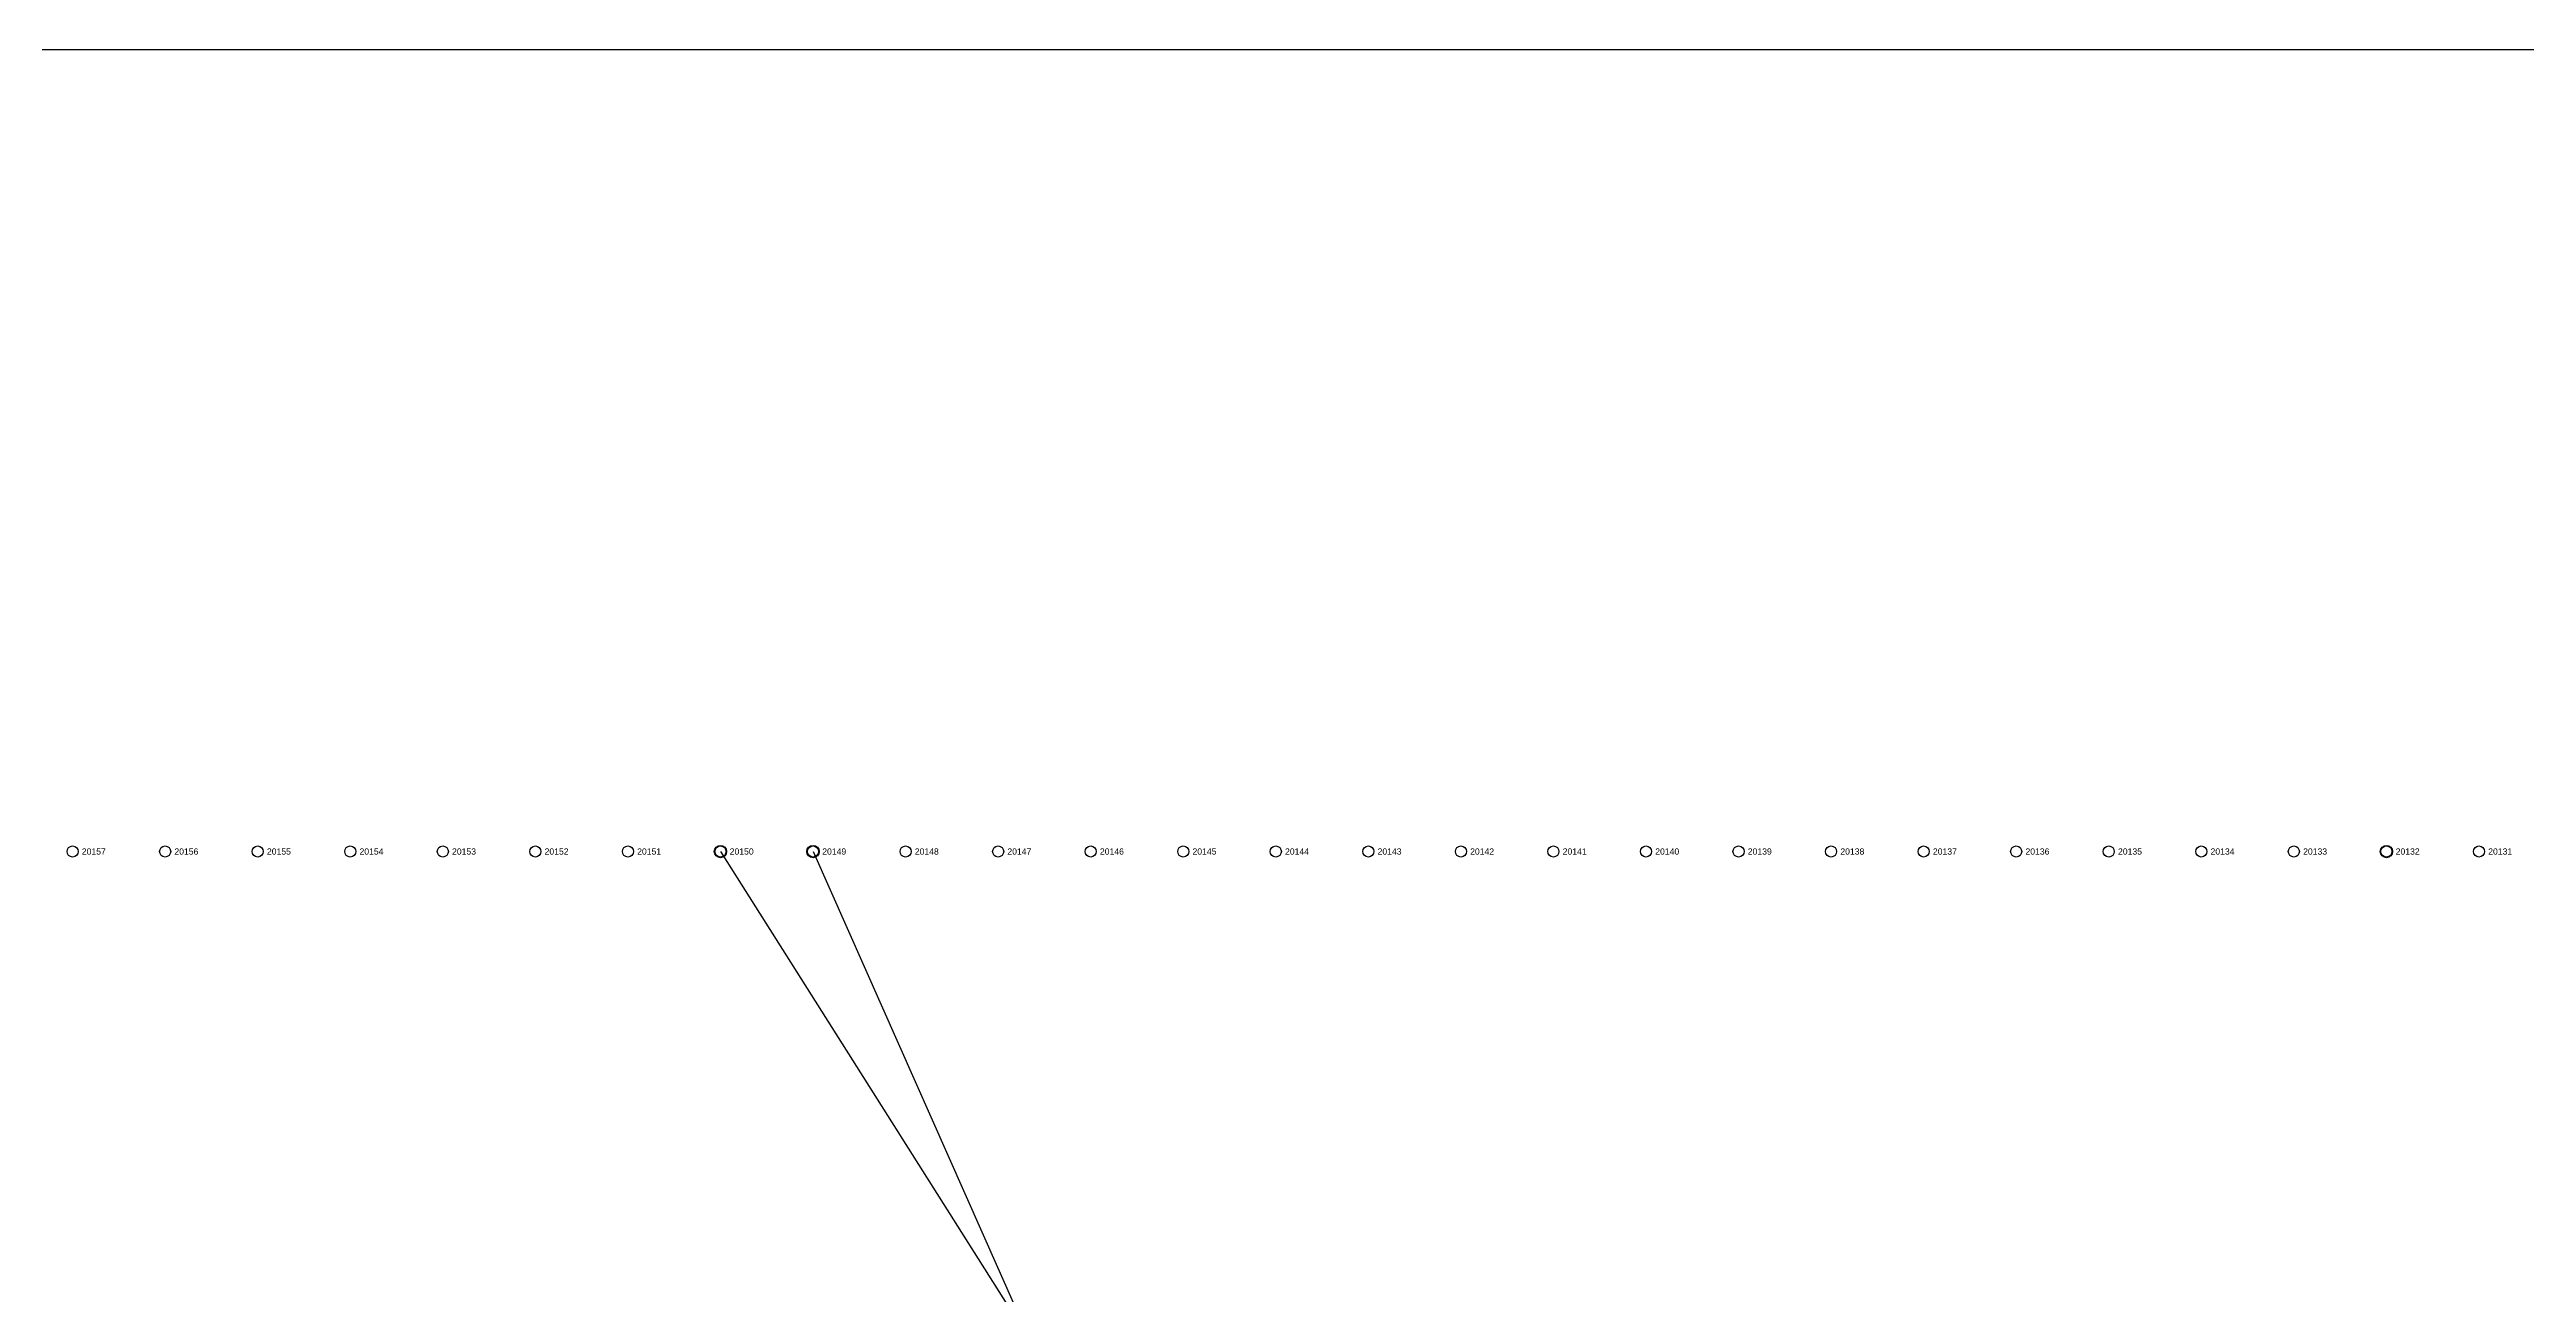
# Model space of a CAD drawing. Extents: x -5 to 376, y -217 to 241.
# Drawn here: x 128.9 to 230.8, y 189.3 to 240.6 of the extents above; entities that cross this region are included whole.
import ezdxf

# ---------------------------------------------------------------- set-up
doc = ezdxf.new("R2010")
doc.units = 0
for name, color, linetype in [('BOTTOM_WIRES_BLACK', 250, 'CONTINUOUS'), ('FIXTURE_INTERFACE_PIN', 4, 'CONTINUOUS'), ('FIXTURE_OUTLINE', 144, 'CONTINUOUS'), ('TESTER_INTERFACE_PIN', 144, 'CONTINUOUS'), ('TESTER_INTERFACE_PIN_LABEL', 144, 'CONTINUOUS')]:
    doc.layers.add(name, color=color, linetype=linetype)
doc.styles.get("Standard").update_dxf_attribs({"font": 'arial.ttf'})

msp = doc.modelspace()

# ---------------------------------------------------------------- linework, layer by layer
at = {"layer": 'BOTTOM_WIRES_BLACK'}
for p, q in [((156.49194, 207.5815), (243.69014, 69.70522)), ((160.30194, 207.5815), (204.25918, 108.52658))]:
    msp.add_line(p, q, dxfattribs=at)
at = {"layer": 'FIXTURE_INTERFACE_PIN'}
for centre in [(156.49194, 207.5815), (160.30194, 207.5815), (225.07194, 207.5815)]:
    msp.add_circle(centre, 0.254, dxfattribs=at)
at = {"layer": 'FIXTURE_OUTLINE'}
msp.add_line((-4.79806, 240.6015), (376.20194, 240.6015), dxfattribs=at)
at = {"layer": 'TESTER_INTERFACE_PIN'}
for centre in [(129.82194, 207.5815), (133.63194, 207.5815), (137.44194, 207.5815), (141.25194, 207.5815), (145.06194, 207.5815), (148.87194, 207.5815), (152.68194, 207.5815), (156.49194, 207.5815), (160.30194, 207.5815), (164.11194, 207.5815), (167.92194, 207.5815), (171.73194, 207.5815), (175.54194, 207.5815), (179.35194, 207.5815), (183.16194, 207.5815), (186.97194, 207.5815), (190.78194, 207.5815), (194.59194, 207.5815), (198.40194, 207.5815), (202.21194, 207.5815), (206.02194, 207.5815), (209.83194, 207.5815), (213.64194, 207.5815), (217.45194, 207.5815), (221.26194, 207.5815), (225.07194, 207.5815), (228.88194, 207.5815)]:
    msp.add_circle(centre, 0.2286, dxfattribs=at)

# ---------------------------------------------------------------- texts
at = {"layer": 'TESTER_INTERFACE_PIN_LABEL'}
for s, p in [('20157', (130.20294, 207.4545)), ('20156', (134.01294, 207.4545)), ('20155', (137.82294, 207.4545)), ('20154', (141.63294, 207.4545)), ('20153', (145.44294, 207.4545)), ('20152', (149.25294, 207.4545)), ('20151', (153.06294, 207.4545)), ('20150', (156.87294, 207.4545)), ('20149', (160.68294, 207.4545)), ('20148', (164.49294, 207.4545)), ('20147', (168.30294, 207.4545)), ('20146', (172.11294, 207.4545)), ('20145', (175.92294, 207.4545)), ('20144', (179.73294, 207.4545)), ('20143', (183.54294, 207.4545)), ('20142', (187.35294, 207.4545)), ('20141', (191.16294, 207.4545)), ('20140', (194.97294, 207.4545)), ('20139', (198.78294, 207.4545)), ('20138', (202.59294, 207.4545)), ('20137', (206.40294, 207.4545)), ('20136', (210.21294, 207.4545)), ('20135', (214.02294, 207.4545)), ('20134', (217.83294, 207.4545)), ('20133', (221.64294, 207.4545)), ('20132', (225.45294, 207.4545)), ('20131', (229.26294, 207.4545))]:
    msp.add_text(s, height=0.254, dxfattribs=at).set_placement(p)

doc.saveas('drawing.dxf')
